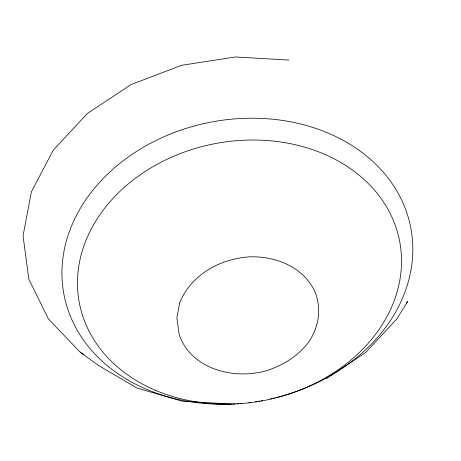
<?xml version="1.0" encoding="UTF-8"?>
<svg xmlns="http://www.w3.org/2000/svg" width="461" height="461" viewBox="0 0 461 461"><rect width="100%" height="100%" fill="white"/><g stroke="black" fill="none" stroke-linecap="round" stroke-linejoin="round"><path stroke-width="0.69" d="M406.239 303.09L407.697 301.523L396.558 319.266L365.619 352.556L325.8 378.873M288.943 60.103L235.421 56.957L181.559 65.312L131.039 84.611L87.29 113.527L53.303 150.096L31.394 191.828L23.05 235.871L28.847 279.228L48.382 318.949L80.329 352.319L98.585 365.504L136.98 388.035L182.072 401.179L230.794 404.043M80.329 352.319L84.052 354.503M235.352 403.871A176.598 141.596 -11 0 1 79.966 208.954A176.598 141.596 -11 0 1 375.156 163.638A176.598 141.596 -11 0 1 275.989 397.63M274.6 397.976A176.598 141.596 -11 0 1 273.2 398.316M271.8 398.638A176.598 141.596 -11 0 1 270.394 398.961M262.591 400.557A176.598 141.596 -11 0 1 261.168 400.816M259.733 401.064A176.598 141.596 -11 0 1 258.304 401.306M256.869 401.543A176.598 141.596 -11 0 1 255.434 401.762M250.404 402.465A176.598 141.596 -11 0 1 248.963 402.649M241.783 403.398A176.598 141.596 -11 0 1 240.348 403.519M238.919 403.634A176.598 141.596 -11 0 1 237.49 403.738M179.698 302.958L176.845 318.015L179.162 334.553C190.963 368.875 232.632 379.622 264.816 371.157C281.999 366.12 297.708 356.503 308.657 342.177C317.393 329.24 321.127 313.296 317.018 298.037L316.684 296.314C307.135 268.4 277.176 255.861 249.436 256.858C220.341 258.673 190.664 274.865 179.698 302.958M155.178 390.19A163.085 130.757 -11 0 0 401.473 264.228A163.085 130.757 -11 0 0 161.834 161.834A163.085 130.757 -11 0 0 155.178 390.19"/></g></svg>
